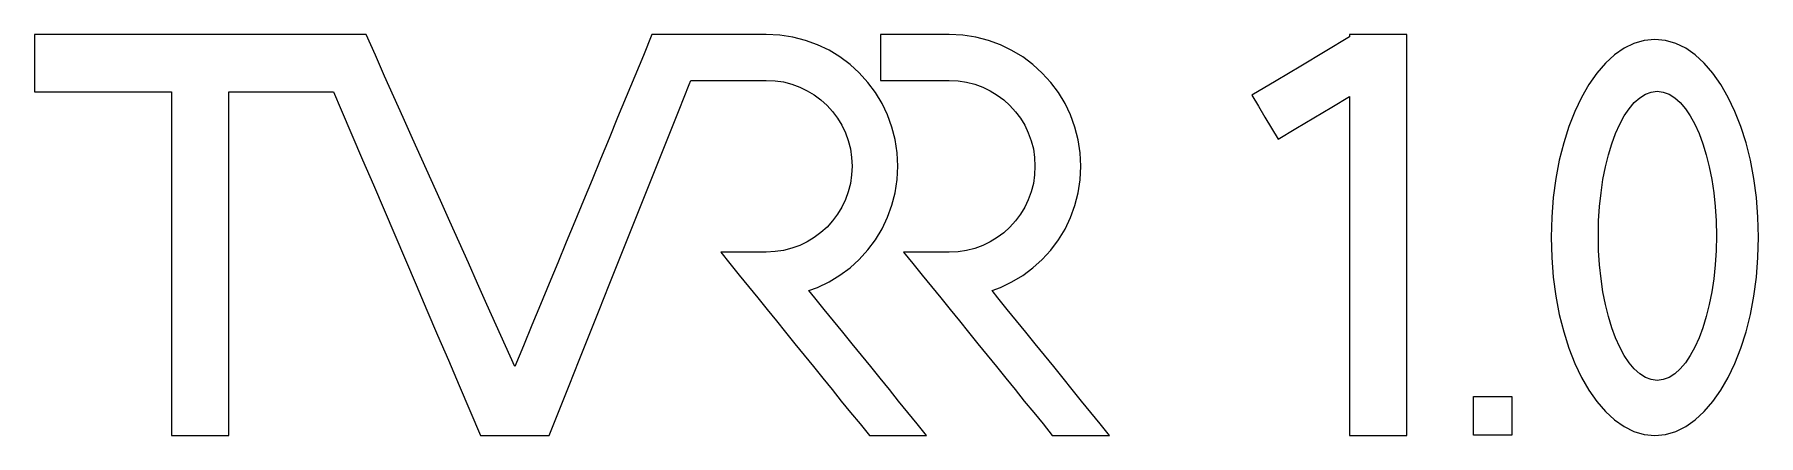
# Model space of a CAD drawing. Extents: x -25.4 to 25.4, y -5.9 to 5.9.
import ezdxf

# ---------------------------------------------------------------- set-up
doc = ezdxf.new("R2010")
doc.units = 0
doc.layers.add('Layer_1', color=7, linetype='CONTINUOUS')

msp = doc.modelspace()

# ---------------------------------------------------------------- linework, layer by layer
at = {"layer": 'Layer_1', "color": 7}
for points in [[(-25.42481, 5.904824), (-25.42481, 5.797721), (-25.42481, 5.690646), (-25.42481, 5.589497), (-25.42481, 5.482422), (-25.42481, 5.375319), (-25.42481, 5.268244), (-25.42481, 5.167095), (-25.42481, 5.06002), (-25.42481, 4.952917), (-25.42481, 4.845842), (-25.42481, 4.744693), (-25.42481, 4.63759), (-25.42481, 4.530515), (-25.42481, 4.429366), (-25.42481, 4.322291), (-25.42481, 4.215188), (-24.812021, 4.215188), (-24.199233, 4.215188), (-23.592395, 4.215188), (-22.979606, 4.215188), (-22.366818, 4.215188), (-21.75403, 4.215188), (-21.379218, 4.215188), (-21.379218, 3.691637), (-21.379218, 2.953908), (-21.379218, 2.21618), (-21.379218, 1.478451), (-21.379218, 0.740722), (-21.379218, 0.002993), (-21.379218, -0.734708), (-21.379218, -1.472437), (-21.379218, -2.21612), (-21.379218, -2.953849), (-21.379218, -3.69155), (-21.379218, -4.429279), (-21.379218, -5.167008), (-21.379218, -5.904737), (-21.272129, -5.904737), (-21.165039, -5.904737), (-21.0639, -5.904737), (-20.95681, -5.904737), (-20.849721, -5.904737), (-20.742632, -5.904737), (-20.641492, -5.904737), (-20.534403, -5.904737), (-20.427314, -5.904737), (-20.326174, -5.904737), (-20.219085, -5.904737), (-20.111996, -5.904737), (-20.004907, -5.904737), (-19.903767, -5.904737), (-19.796678, -5.904737), (-19.689588, -5.904737), (-19.689588, -5.167008), (-19.689588, -4.429279), (-19.689588, -3.69155), (-19.689588, -2.953849), (-19.689588, -2.21612), (-19.689588, -1.472437), (-19.689588, -0.734708), (-19.689588, 0.002993), (-19.689588, 0.740722), (-19.689588, 1.478451), (-19.689588, 2.21618), (-19.689588, 2.953908), (-19.689588, 3.691637), (-19.689588, 4.215188), (-19.308827, 4.215188), (-18.701988, 4.215188), (-18.0892, 4.215188), (-17.476412, 4.215188), (-16.863624, 4.215188), (-16.607799, 4.215188), (-16.381722, 3.691637), (-16.066404, 2.953908), (-15.751086, 2.21618), (-15.429818, 1.478451), (-15.1145, 0.740722), (-14.799182, 0.002993), (-14.483864, -0.734708), (-14.168546, -1.472437), (-13.853227, -2.21612), (-13.537909, -2.953849), (-13.216642, -3.69155), (-12.901324, -4.429279), (-12.586005, -5.167008), (-12.270687, -5.904737), (-12.14575, -5.904737), (-12.014863, -5.904737), (-11.889925, -5.904737), (-11.764988, -5.904737), (-11.640051, -5.904737), (-11.509164, -5.904737), (-11.384226, -5.904737), (-11.259289, -5.904737), (-11.134352, -5.904737), (-11.003465, -5.904737), (-10.878528, -5.904737), (-10.75359, -5.904737), (-10.628653, -5.904737), (-10.497766, -5.904737), (-10.372829, -5.904737), (-10.247891, -5.904737), (-9.950421, -5.167008), (-9.658901, -4.429279), (-9.36143, -3.69155), (-9.063961, -2.953849), (-8.77244, -2.21612), (-8.47497, -1.472437), (-8.18345, -0.734708), (-7.885979, 0.002993), (-7.58851, 0.740722), (-7.296989, 1.478451), (-6.999519, 2.21618), (-6.707998, 2.953908), (-6.410528, 3.691637), (-6.113058, 4.429366), (-6.065463, 4.554306), (-5.922678, 4.554306), (-5.738246, 4.554306), (-5.547865, 4.554306), (-5.357485, 4.554306), (-5.167104, 4.554306), (-4.976723, 4.554306), (-4.786342, 4.554306), (-4.595962, 4.554306), (-4.405581, 4.554306), (-4.2152, 4.554306), (-4.030769, 4.554306), (-3.840388, 4.554306), (-3.578614, 4.542453), (-3.328739, 4.506752), (-3.084814, 4.441304), (-2.852787, 4.35802), (-2.632659, 4.250917), (-2.424431, 4.125977), (-2.2281, 3.977246), (-2.049619, 3.816605), (-1.888985, 3.638128), (-1.74025, 3.441814), (-1.615312, 3.233562), (-1.508223, 3.013457), (-1.424932, 2.781414), (-1.359488, 2.53749), (-1.323792, 2.28761), (-1.311893, 2.025821), (-1.323792, 1.770014), (-1.359488, 1.520135), (-1.424932, 1.27621), (-1.508223, 1.044195), (-1.615312, 0.824062), (-1.74025, 0.615838), (-1.888985, 0.419496), (-2.049619, 0.235064), (-2.2281, 0.074423), (-2.424431, -0.074308), (-2.632659, -0.199219), (-2.852787, -0.306323), (-3.084814, -0.389606), (-3.328739, -0.455054), (-3.578614, -0.490755), (-3.840388, -0.508535), (-3.923679, -0.508535), (-4.030769, -0.508535), (-4.131908, -0.508535), (-4.238998, -0.508535), (-4.346087, -0.508535), (-4.447226, -0.508535), (-4.554316, -0.508535), (-4.661405, -0.508535), (-4.768494, -0.508535), (-4.869634, -0.508535), (-4.976723, -0.508535), (-5.083812, -0.508535), (-5.184952, -0.508535), (-4.91128, -0.841698), (-4.637607, -1.180845), (-4.363935, -1.519963), (-4.090262, -1.853126), (-3.81659, -2.192216), (-3.542918, -2.531334), (-3.269245, -2.864498), (-2.995573, -3.203616), (-2.721901, -3.542762), (-2.448228, -3.875926), (-2.174556, -4.215016), (-1.900883, -4.554134), (-1.627211, -4.893252), (-1.353539, -5.226416), (-1.073917, -5.565562), (-0.800244, -5.904652), (-0.699105, -5.904652), (-0.592016, -5.904652), (-0.484926, -5.904652), (-0.383787, -5.904652), (-0.276697, -5.904652), (-0.169608, -5.904652), (-0.062519, -5.904652), (0.038621, -5.904652), (0.14571, -5.904652), (0.252799, -5.904652), (0.353939, -5.904652), (0.461028, -5.904652), (0.568117, -5.904652), (0.675207, -5.904652), (0.776347, -5.904652), (0.883436, -5.904652), (0.609763, -5.565562), (0.336091, -5.226416), (0.062419, -4.893252), (-0.211254, -4.554134), (-0.484926, -4.215016), (-0.758599, -3.875926), (-1.032271, -3.542762), (-1.305944, -3.203616), (-1.585565, -2.864498), (-1.859238, -2.531334), (-2.13291, -2.192216), (-2.406583, -1.853126), (-2.585064, -1.638948), (-2.32924, -1.543754), (-1.990124, -1.383113), (-1.668857, -1.1868), (-1.371387, -0.966666), (-1.097715, -0.716787), (-0.84784, -0.437161), (-0.621763, -0.139699), (-0.425432, 0.181583), (-0.264799, 0.520701), (-0.133912, 0.877656), (-0.038721, 1.24652), (0.020773, 1.63325), (0.038612, 2.025877), (0.020773, 2.424516), (-0.038721, 2.811217), (-0.133912, 3.180081), (-0.264799, 3.537064), (-0.425432, 3.876154), (-0.621763, 4.197436), (-0.84784, 4.494898), (-1.097715, 4.774524), (-1.371387, 5.024404), (-1.668857, 5.244537), (-1.990124, 5.440851), (-2.32924, 5.601492), (-2.686204, 5.732386), (-3.055067, 5.827552), (-3.441778, 5.887072), (-3.840388, 5.904852), (-4.030769, 5.904852), (-4.2152, 5.904852), (-4.405581, 5.904852), (-4.595962, 5.904852), (-4.786342, 5.904852), (-4.976723, 5.904852), (-5.167104, 5.904852), (-5.357485, 5.904852), (-5.524068, 5.904852), (-5.547865, 5.904852), (-5.738246, 5.904852), (-5.839385, 5.904852), (-5.922677, 5.904852), (-6.053564, 5.904852), (-6.113058, 5.904852), (-6.261793, 5.904852), (-6.303439, 5.904852), (-6.475971, 5.904852), (-6.493819, 5.904852), (-6.6842, 5.904852), (-6.791289, 5.904852), (-6.892429, 5.904852), (-6.999518, 5.904852), (-7.106607, 5.904852), (-7.213697, 5.904852), (-7.463571, 5.292063), (-7.719396, 4.67933), (-7.96927, 4.066541), (-8.225094, 3.459707), (-8.474969, 2.846918), (-8.730793, 2.234129), (-8.980668, 1.62134), (-9.236492, 1.014506), (-9.486367, 0.401716), (-9.742191, -0.211101), (-9.992066, -0.823862), (-10.24789, -1.430696), (-10.497765, -2.043513), (-10.753589, -2.656274), (-11.003464, -3.269063), (-11.259288, -3.875926), (-11.532961, -3.269063), (-11.806633, -2.656274), (-12.080305, -2.043513), (-12.353978, -1.430696), (-12.62765, -0.823862), (-12.901323, -0.211101), (-13.174995, 0.401716), (-13.448667, 1.014506), (-13.72234, 1.62134), (-14.001961, 2.234129), (-14.275634, 2.846918), (-14.549306, 3.459707), (-14.822979, 4.066541), (-15.096651, 4.67933), (-15.370323, 5.29212), (-15.643996, 5.904909), (-16.167543, 5.904909), (-16.256784, 5.904909), (-16.804129, 5.904909), (-16.863623, 5.904909), (-17.327676, 5.904909), (-17.476411, 5.904909), (-18.089199, 5.904909), (-18.701987, 5.904909), (-19.308826, 5.904909), (-19.689588, 5.904909), (-19.903766, 5.904909), (-19.921614, 5.904909), (-20.427312, 5.904909), (-20.534402, 5.904909), (-21.063898, 5.904909), (-21.14719, 5.904909), (-21.379216, 5.904909), (-21.754029, 5.904909), (-22.366817, 5.904909), (-22.979605, 5.904909), (-23.592393, 5.904909), (-24.199232, 5.904909), (-24.81202, 5.904909), (-25.42481, 5.904824)], [(-0.467078, 5.904824), (-0.467078, 5.815585), (-0.467078, 5.732302), (-0.467078, 5.64899), (-0.467078, 5.565706), (-0.467078, 5.482422), (-0.467078, 5.39911), (-0.467078, 5.309871), (-0.467078, 5.226588), (-0.467078, 5.143304), (-0.467078, 5.06002), (-0.467078, 4.976708), (-0.467078, 4.893424), (-0.467078, 4.804186), (-0.467078, 4.720902), (-0.467078, 4.63759), (-0.467078, 4.554306), (-0.336191, 4.554306), (-0.211254, 4.554306), (-0.086316, 4.554306), (0.038621, 4.554306), (0.169508, 4.554306), (0.294445, 4.554306), (0.419383, 4.554306), (0.54432, 4.554306), (0.675207, 4.554306), (0.800144, 4.554306), (0.925081, 4.554306), (1.050019, 4.554306), (1.180906, 4.554306), (1.305843, 4.554306), (1.43078, 4.554306), (1.555718, 4.554306), (1.817491, 4.542453), (2.067366, 4.500797), (2.311291, 4.441304), (2.543318, 4.35802), (2.763445, 4.250917), (2.971674, 4.120022), (3.168005, 3.977246), (3.346488, 3.816605), (3.50712, 3.632173), (3.655857, 3.441814), (3.780794, 3.233562), (3.887883, 3.007502), (3.971175, 2.775459), (4.036617, 2.53749), (4.072315, 2.281655), (4.084225, 2.025821), (4.072315, 1.770014), (4.036617, 1.514208), (3.971175, 1.270255), (3.887883, 1.03824), (3.780794, 0.818107), (3.655857, 0.609884), (3.50712, 0.413542), (3.346488, 0.235064), (3.168005, 0.068497), (2.971674, -0.074308), (2.763445, -0.199219), (2.543318, -0.306323), (2.311291, -0.395561), (2.067366, -0.455054), (1.817491, -0.49671), (1.555718, -0.508563), (1.472426, -0.508563), (1.371286, -0.508563), (1.264197, -0.508563), (1.157108, -0.508563), (1.050019, -0.508563), (0.948879, -0.508563), (0.84179, -0.508563), (0.734701, -0.508563), (0.633561, -0.508563), (0.526472, -0.508563), (0.419383, -0.508563), (0.312293, -0.508563), (0.211153, -0.508563), (0.484826, -0.841755), (0.758498, -1.180873), (1.032171, -1.519991), (1.305843, -1.853154), (1.579515, -2.192273), (1.853188, -2.531363), (2.12686, -2.864526), (2.400533, -3.203672), (2.674205, -3.542791), (2.947877, -3.875954), (3.221551, -4.215072), (3.495221, -4.554162), (3.768895, -4.89328), (4.048515, -5.226472), (4.322189, -5.56559), (4.59586, -5.90468), (4.697, -5.90468), (4.804089, -5.90468), (4.911178, -5.90468), (5.018268, -5.90468), (5.119408, -5.90468), (5.226497, -5.90468), (5.333586, -5.90468), (5.434726, -5.90468), (5.541815, -5.90468), (5.648904, -5.90468), (5.755994, -5.90468), (5.857134, -5.90468), (5.964223, -5.90468), (6.071312, -5.90468), (6.172452, -5.90468), (6.279541, -5.90468), (6.005868, -5.56559), (5.732197, -5.226472), (5.458523, -4.89328), (5.184852, -4.554162), (4.911178, -4.215072), (4.637507, -3.875954), (4.363834, -3.542791), (4.090163, -3.203672), (3.816489, -2.864526), (3.542818, -2.531363), (3.263195, -2.192273), (2.989524, -1.853154), (2.816991, -1.638976), (3.066865, -1.549737), (3.40598, -1.383142), (3.727248, -1.192754), (4.024718, -0.966694), (4.298392, -0.716815), (4.554215, -0.443144), (4.774343, -0.145682), (4.970674, 0.1756), (5.131306, 0.514718), (5.262195, 0.871673), (5.357383, 1.246492), (5.416878, 1.627238), (5.434715, 2.025849), (5.416878, 2.42446), (5.357383, 2.805234), (5.262195, 3.180053), (5.131306, 3.536951), (4.970674, 3.876041), (4.774343, 4.197323), (4.554215, 4.494785), (4.298392, 4.768456), (4.024718, 5.018336), (3.727248, 5.244424), (3.40598, 5.434783), (3.066865, 5.601379), (2.709901, 5.732273), (2.341038, 5.827439), (1.954327, 5.886959), (1.555718, 5.904739), (1.43078, 5.904739), (1.305843, 5.904739), (1.180906, 5.904739), (1.050019, 5.904739), (0.925081, 5.904739), (0.800144, 5.904739), (0.675207, 5.904739), (0.54432, 5.904739), (0.419383, 5.904739), (0.294445, 5.904739), (0.169508, 5.904739), (0.038621, 5.904739), (-0.086316, 5.904739), (-0.211254, 5.904739), (-0.336191, 5.904739), (-0.467078, 5.904824)], [(13.365275, 5.904824), (13.365275, 5.888455), (13.365275, 5.872086), (13.365275, 5.855717), (13.365275, 5.839348), (12.643912, 5.408028), (11.922546, 4.97668), (11.201181, 4.54536), (10.479818, 4.114039), (10.673171, 3.79129), (10.866527, 3.468512), (11.059883, 3.145763), (11.253239, 2.823014), (11.781249, 3.138341), (12.309256, 3.453668), (12.837265, 3.768966), (13.365275, 4.084265), (13.365275, 3.986108), (13.365275, 3.887951), (13.365275, 3.789766), (13.365275, 3.691609), (13.365275, 3.507205), (13.365275, 3.322745), (13.365275, 3.138341), (13.365275, 2.95388), (13.365275, 2.769476), (13.365275, 2.585016), (13.365275, 2.400612), (13.365275, 2.216151), (13.365275, 2.031747), (13.365275, 1.847287), (13.365275, 1.662883), (13.365275, 1.478451), (13.365275, 1.294018), (13.365275, 1.109586), (13.365275, 0.925154), (13.365275, 0.740722), (13.365275, 0.55629), (13.365275, 0.371857), (13.365275, 0.187425), (13.365275, 0.002993), (13.365275, -0.181439), (13.365275, -0.365872), (13.365275, -0.550304), (13.365275, -0.734736), (13.365275, -0.919168), (13.365275, -1.1036), (13.365275, -1.288033), (13.365275, -1.472465), (13.365275, -1.658393), (13.365275, -1.844293), (13.365275, -2.030221), (13.365275, -2.21612), (13.365275, -2.400581), (13.365275, -2.584985), (13.365275, -2.769445), (13.365275, -2.953849), (13.365275, -3.13831), (13.365275, -3.322714), (13.365275, -3.507146), (13.365275, -3.691578), (13.365275, -3.87601), (13.365275, -4.060443), (13.365275, -4.244875), (13.365275, -4.429307), (13.365275, -4.613739), (13.365275, -4.798172), (13.365275, -4.982604), (13.365275, -5.167036), (13.365275, -5.351468), (13.365275, -5.5359), (13.365275, -5.720333), (13.365275, -5.904765), (13.390562, -5.904765), (13.415849, -5.904765), (13.441136, -5.904765), (13.466423, -5.904765), (13.493206, -5.904765), (13.519989, -5.904765), (13.546772, -5.904765), (13.573555, -5.904765), (13.600338, -5.904765), (13.627121, -5.904765), (13.653903, -5.904765), (13.680686, -5.904765), (13.707469, -5.904765), (13.734252, -5.904765), (13.761035, -5.904765), (13.787818, -5.904765), (13.813105, -5.904765), (13.838392, -5.904765), (13.863679, -5.904765), (13.888966, -5.904765), (13.915749, -5.904765), (13.942532, -5.904765), (13.969315, -5.904765), (13.996098, -5.904765), (14.022881, -5.904765), (14.049664, -5.904765), (14.076447, -5.904765), (14.103229, -5.904765), (14.128517, -5.904765), (14.153804, -5.904765), (14.179091, -5.904765), (14.204378, -5.904765), (14.231161, -5.904765), (14.257944, -5.904765), (14.284727, -5.904765), (14.311509, -5.904765), (14.338292, -5.904765), (14.365075, -5.904765), (14.391858, -5.904765), (14.418641, -5.904765), (14.445424, -5.904765), (14.472207, -5.904765), (14.49899, -5.904765), (14.525773, -5.904765), (14.55106, -5.904765), (14.576347, -5.904765), (14.601634, -5.904765), (14.626921, -5.904765), (14.653704, -5.904765), (14.680487, -5.904765), (14.70727, -5.904765), (14.734053, -5.904765), (14.760835, -5.904765), (14.787618, -5.904765), (14.814401, -5.904765), (14.841184, -5.904765), (14.866471, -5.904765), (14.891758, -5.904765), (14.917045, -5.904765), (14.942333, -5.904765), (14.969115, -5.904765), (14.995898, -5.904765), (15.022681, -5.904765), (15.049464, -5.904765), (15.049464, -5.720333), (15.049464, -5.5359), (15.049464, -5.351468), (15.049464, -5.167036), (15.049464, -4.982604), (15.049464, -4.798172), (15.049464, -4.613739), (15.049464, -4.429307), (15.049464, -4.244875), (15.049464, -4.060443), (15.049464, -3.87601), (15.049464, -3.691578), (15.049464, -3.507146), (15.049464, -3.322714), (15.049464, -3.13831), (15.049464, -2.953849), (15.049464, -2.769445), (15.049464, -2.584985), (15.049464, -2.400581), (15.049464, -2.21612), (15.049464, -2.030221), (15.049464, -1.844293), (15.049464, -1.658393), (15.049464, -1.472465), (15.049464, -1.288033), (15.049464, -1.1036), (15.049464, -0.919168), (15.049464, -0.734736), (15.049464, -0.550304), (15.049464, -0.365872), (15.049464, -0.181439), (15.049464, 0.002993), (15.049464, 0.187425), (15.049464, 0.371857), (15.049464, 0.55629), (15.049464, 0.740722), (15.049464, 0.925154), (15.049464, 1.109586), (15.049464, 1.294018), (15.049464, 1.478451), (15.049464, 1.662883), (15.049464, 1.847287), (15.049464, 2.031747), (15.049464, 2.216151), (15.049464, 2.400612), (15.049464, 2.585016), (15.049464, 2.769476), (15.049464, 2.95388), (15.049464, 3.138341), (15.049464, 3.322745), (15.049464, 3.507205), (15.049464, 3.691609), (15.049464, 3.87607), (15.049464, 4.060474), (15.049464, 4.244906), (15.049464, 4.429338), (15.049464, 4.61377), (15.049464, 4.798202), (15.049464, 4.982635), (15.049464, 5.167067), (15.049464, 5.351499), (15.049464, 5.535931), (15.049464, 5.720364), (15.049464, 5.904796), (15.022681, 5.904796), (14.995898, 5.904796), (14.969115, 5.904796), (14.942333, 5.904796), (14.917045, 5.904796), (14.891758, 5.904796), (14.866471, 5.904796), (14.841184, 5.904796), (14.814401, 5.904796), (14.787618, 5.904796), (14.760835, 5.904796), (14.734053, 5.904796), (14.70727, 5.904796), (14.680487, 5.904796), (14.653704, 5.904796), (14.626921, 5.904796), (14.601634, 5.904796), (14.576347, 5.904796), (14.55106, 5.904796), (14.525773, 5.904796), (14.49899, 5.904796), (14.472207, 5.904796), (14.445424, 5.904796), (14.418641, 5.904796), (14.391858, 5.904796), (14.365075, 5.904796), (14.338292, 5.904796), (14.311509, 5.904796), (14.284727, 5.904796), (14.257944, 5.904796), (14.231161, 5.904796), (14.204378, 5.904796), (14.179091, 5.904796), (14.153804, 5.904796), (14.128517, 5.904796), (14.103229, 5.904796), (14.076447, 5.904796), (14.049664, 5.904796), (14.022881, 5.904796), (13.996098, 5.904796), (13.969315, 5.904796), (13.942532, 5.904796), (13.915749, 5.904796), (13.888966, 5.904796), (13.863679, 5.904796), (13.838392, 5.904796), (13.813105, 5.904796), (13.787818, 5.904796), (13.761035, 5.904796), (13.734252, 5.904796), (13.707469, 5.904796), (13.680686, 5.904796), (13.653903, 5.904796), (13.627121, 5.904796), (13.600338, 5.904796), (13.573555, 5.904796), (13.546772, 5.904796), (13.519989, 5.904796), (13.493206, 5.904796), (13.466423, 5.904796), (13.441136, 5.904796), (13.415849, 5.904796), (13.390562, 5.904796), (13.365275, 5.904824)], [(22.366719, 5.761991), (22.05409, 5.731906), (21.750487, 5.643599), (21.457441, 5.499976), (21.176497, 5.304001), (20.909188, 5.058581), (20.657056, 4.766622), (20.421638, 4.43106), (20.204468, 4.054829), (20.00709, 3.640837), (19.831037, 3.192048), (19.677852, 2.71131), (19.549066, 2.201617), (19.446224, 1.665874), (19.370862, 1.107018), (19.324516, 0.527926), (19.308739, -0.068438), (19.324516, -0.664858), (19.370862, -1.244147), (19.446224, -1.803314), (19.549066, -2.339452), (19.677852, -2.849568), (19.831037, -3.330785), (20.00709, -3.78014), (20.204468, -4.194696), (20.421638, -4.571462), (20.657056, -4.907533), (20.909188, -5.2), (21.176497, -5.445872), (21.457441, -5.642242), (21.750487, -5.786147), (22.05409, -5.874652), (22.366719, -5.904793), (22.679345, -5.874652), (22.982951, -5.786147), (23.275994, -5.642242), (23.556937, -5.445872), (23.824247, -5.2), (24.076379, -4.907533), (24.311797, -4.571462), (24.528967, -4.194696), (24.726348, -3.78014), (24.902398, -3.330785), (25.055582, -2.849568), (25.184369, -2.339452), (25.287211, -1.803314), (25.362573, -1.244147), (25.408919, -0.664858), (25.424695, -0.068438), (25.408919, 0.527926), (25.362573, 1.107018), (25.287211, 1.665874), (25.184369, 2.201617), (25.055582, 2.71131), (24.902398, 3.192048), (24.726348, 3.640837), (24.528967, 4.054829), (24.311797, 4.43106), (24.076379, 4.766622), (23.824247, 5.058581), (23.556937, 5.304001), (23.275994, 5.499976), (22.982951, 5.643599), (22.679345, 5.731906), (22.366719, 5.761991)], [(22.43811, 4.232996), (22.616025, 4.210983), (22.788872, 4.14658), (22.955767, 4.041819), (23.115827, 3.898817), (23.268162, 3.719803), (23.411895, 3.50681), (23.546137, 3.26201), (23.670004, 2.987521), (23.782611, 2.685515), (23.883073, 2.358081), (23.970509, 2.007335), (24.044027, 1.635451), (24.102749, 1.244573), (24.145791, 0.83679), (24.172264, 0.414247), (24.181295, -0.020911), (24.172264, -0.456126), (24.145791, -0.878867), (24.102749, -1.286932), (24.044027, -1.678177), (23.970509, -2.050512), (23.883073, -2.401738), (23.782611, -2.729708), (23.670004, -3.032279), (23.546137, -3.307333), (23.411895, -3.552668), (23.268162, -3.766141), (23.115827, -3.945635), (22.955767, -4.089004), (22.788872, -4.194047), (22.616025, -4.258676), (22.43811, -4.280689), (22.260262, -4.258676), (22.087604, -4.194047), (21.921005, -4.089004), (21.761327, -3.945663), (21.609437, -3.766141), (21.46621, -3.552668), (21.332504, -3.307333), (21.209193, -3.032307), (21.097139, -2.729708), (20.997216, -2.401738), (20.910283, -2.050512), (20.837213, -1.678205), (20.778869, -1.286932), (20.736123, -0.878867), (20.709849, -0.456126), (20.700902, -0.020911), (20.709849, 0.414247), (20.736123, 0.83679), (20.778869, 1.244573), (20.837213, 1.635451), (20.910283, 2.007335), (20.997216, 2.358081), (21.097139, 2.685515), (21.209193, 2.987521), (21.332504, 3.26201), (21.46621, 3.50681), (21.609437, 3.719803), (21.761327, 3.898817), (21.921005, 4.041819), (22.087604, 4.14658), (22.260262, 4.210983), (22.43811, 4.232996)], [(17.017219, -4.757701), (17.301061, -4.757701), (17.584906, -4.757701), (17.868748, -4.757701), (18.152593, -4.757701), (18.152593, -5.04156), (18.152593, -5.325419), (18.152593, -5.60925), (18.152593, -5.893081), (17.868748, -5.893081), (17.584906, -5.893081), (17.301061, -5.893081), (17.017219, -5.893081), (17.017219, -5.60925), (17.017219, -5.325419), (17.017219, -5.04156), (17.017219, -4.757701)]]:
    msp.add_lwpolyline(points, dxfattribs=at)

doc.saveas('drawing.dxf')
